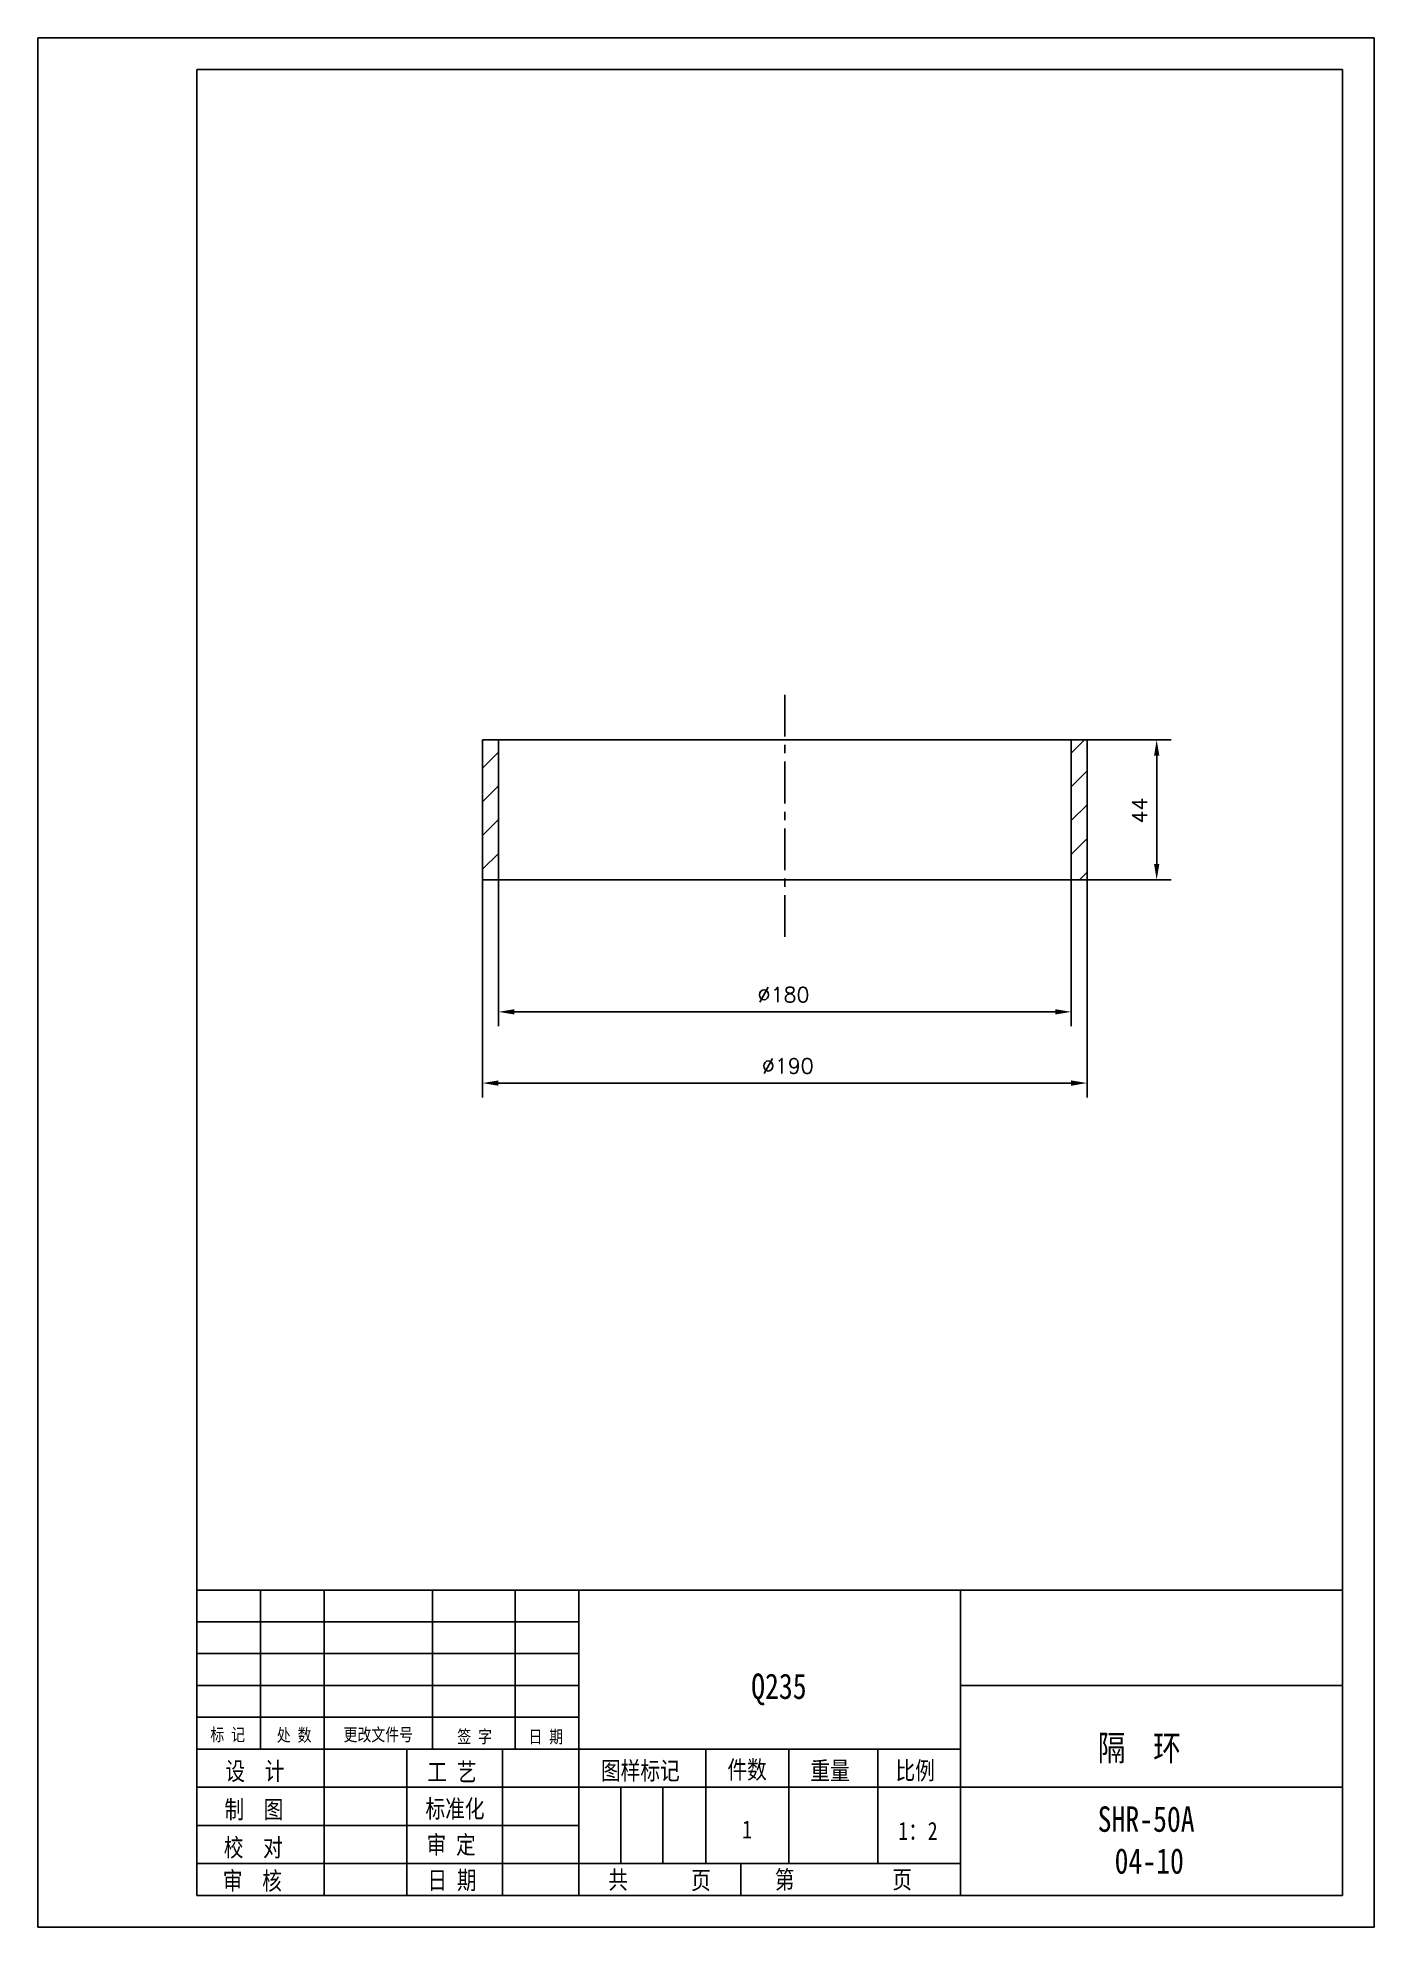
# Model space of a CAD drawing. Extents: x 346 to 766, y 132 to 726.
import ezdxf

# ---------------------------------------------------------------- set-up
doc = ezdxf.new("R2010")
doc.units = 0
doc.header["$LTSCALE"] = 10.5
doc.header["$MEASUREMENT"] = 0
doc.linetypes.add('CENTER', pattern=[2, 1.25, -0.25, 0.25, -0.25])
doc.layers.get('0').update_dxf_attribs({"color": 2, "linetype": 'CONTINUOUS'})
doc.layers.get('DEFPOINTS').update_dxf_attribs({"linetype": 'CONTINUOUS'})
doc.layers.add('PART', color=3, linetype='CONTINUOUS')
doc.layers.add('SMPEN_THICK', color=7, linetype='CONTINUOUS')
doc.styles.add('HZDX', font='', dxfattribs={"width": 0.8, "height": 7.5})
doc.styles.get("Standard").update_dxf_attribs({"font": 'txt.shx', "height": 4.75, "bigfont": 'hzfs.shx'})
doc.styles.get('HZDX').set_extended_font_data('SimSun')
doc.dimstyles.get("Standard").update_dxf_attribs({"dimtxt": 0.18, "dimasz": 0.18, "dimexe": 0.18, "dimexo": 0.0625, "dimgap": 0.09, "dimtad": 0, "dimtih": 1, "dimtoh": 1, "dimdec": 4, "dimzin": 0, "dimdsep": 46, "dimtxsty": 'Standard', "dimcen": 0.09, "dimadec": 0, "dimazin": 0, "dimtfac": 1, "dimtdec": 4, "dimtofl": 0, "dimtmove": 0, "dimatfit": 3, "dimfxl": 1, "dimtolj": 1, "dimtzin": 0, "dimarcsym": 0})

# ---------------------------------------------------------------- blocks, each defined once
blk = doc.blocks.new('*D5')
at = {"color": 2, "linetype": 'ByBlock', "transparency": 16777216}
for p, q in [((485.84, 461.3), (485.84, 392.92)), ((675.84, 461.3), (675.84, 392.92)), ((670.84, 397.42), (490.84, 397.42))]:
    blk.add_line(p, q, dxfattribs=at)
for points in [[(490.84, 398.25), (490.84, 396.58), (485.84, 397.42)], [(670.84, 398.25), (670.84, 396.58), (675.84, 397.42)]]:
    blk.add_solid(points, dxfattribs=at)
at = {"layer": 'DEFPOINTS', "color": 0, "linetype": 'ByBlock', "transparency": 16777216}
for p in [(485.84, 461.3), (675.84, 461.3), (485.84, 397.42)]:
    blk.add_point(p, dxfattribs=at)
at = {"color": 2, "linetype": 'ByBlock', "transparency": 16777216, "insert": (581.77, 402.79), "char_height": 4.75, "attachment_point": 5}
blk.add_mtext('\\A1;∅190', dxfattribs=at)
blk = doc.blocks.new('*D6')
at = {"color": 2, "linetype": 'ByBlock', "transparency": 16777216}
for p, q in [((490.84, 461.3), (490.84, 415.3)), ((670.84, 461.3), (670.84, 415.3)), ((495.84, 419.8), (665.84, 419.8))]:
    blk.add_line(p, q, dxfattribs=at)
for points in [[(495.84, 420.64), (495.84, 418.97), (490.84, 419.8)], [(665.84, 420.64), (665.84, 418.97), (670.84, 419.8)]]:
    blk.add_solid(points, dxfattribs=at)
at = {"layer": 'DEFPOINTS', "color": 0, "linetype": 'ByBlock', "transparency": 16777216}
for p in [(490.84, 461.3), (670.84, 461.3), (670.84, 419.8)]:
    blk.add_point(p, dxfattribs=at)
at = {"color": 2, "linetype": 'ByBlock', "transparency": 16777216, "insert": (580.45, 425.18), "char_height": 4.75, "attachment_point": 5}
blk.add_mtext('\\A1;∅180', dxfattribs=at)
blk = doc.blocks.new('*D7')
at = {"color": 2, "linetype": 'ByBlock', "transparency": 16777216}
for p, q in [((700.84, 505.3), (727.22, 505.3)), ((722.72, 500.3), (722.72, 466.3)), ((700.84, 461.3), (727.22, 461.3))]:
    blk.add_line(p, q, dxfattribs=at)
for points in [[(721.89, 500.3), (723.55, 500.3), (722.72, 505.3)], [(721.89, 466.3), (723.55, 466.3), (722.72, 461.3)]]:
    blk.add_solid(points, dxfattribs=at)
at = {"layer": 'DEFPOINTS', "color": 0, "linetype": 'ByBlock', "transparency": 16777216}
for p in [(700.84, 505.3), (700.84, 461.3), (722.72, 461.3)]:
    blk.add_point(p, dxfattribs=at)
at = {"color": 2, "linetype": 'ByBlock', "transparency": 16777216, "insert": (717.34, 483.06), "char_height": 4.75, "attachment_point": 5, "rotation": 90}
blk.add_mtext('\\A1;44', dxfattribs=at)

msp = doc.modelspace()

# ---------------------------------------------------------------- hatches: boundary and pattern name
at = {"layer": 'SMPEN_THICK'}
h = msp.add_hatch(dxfattribs=at)
h.set_pattern_fill('ANSI31', color=256, scale=60, style=0)
h.paths.add_polyline_path([(675.84456, 461.29614), (675.84456, 505.29614), (670.84456, 505.29614), (670.84456, 461.29614)])
h.paths.add_polyline_path([(485.84456, 505.29614), (485.84456, 461.29614), (490.84456, 461.29614), (490.84456, 505.29614)])

# ---------------------------------------------------------------- linework, layer by layer
at = {"layer": 'PART', "color": 6, "linetype": 'Continuous'}
for p, q in [((346.07807, 726.03438), (766.07807, 726.03438)), ((766.07807, 726.03438), (766.07807, 132.03439)), ((766.07807, 132.03439), (346.07807, 132.03439))]:
    msp.add_line(p, q, dxfattribs=at)
at = {"layer": 'PART', "color": 5, "linetype": 'Continuous'}
for p, q in [((396.07807, 716.03438), (756.07807, 716.03438)), ((756.07807, 716.03438), (756.07807, 142.03439)), ((396.07807, 238.03439), (396.07807, 142.03439)), ((756.07807, 142.03439), (396.07807, 142.03439))]:
    msp.add_line(p, q, dxfattribs=at)
at = {"layer": 'PART', "linetype": 'Continuous'}
for p, q in [((756.07807, 238.03439), (396.07807, 238.03439)), ((416.07807, 238.03439), (416.07807, 188.03439)), ((436.07807, 238.03439), (436.07807, 142.03439)), ((470.07807, 238.03439), (470.07807, 188.03439)), ((496.07807, 238.03439), (496.07807, 188.03439)), ((516.07807, 238.03439), (516.07807, 142.03439)), ((636.07807, 238.03439), (636.07807, 142.03439)), ((756.07807, 208.03439), (636.07807, 208.03439)), ((462.07807, 188.03439), (462.07807, 142.03439)), ((492.07807, 188.03439), (492.07807, 142.03439)), ((556.07807, 188.03439), (556.07807, 152.03439)), ((582.07807, 188.03439), (582.07807, 152.03439)), ((610.07807, 188.03439), (610.07807, 152.03439)), ((529.27807, 176.03439), (529.27807, 152.03439)), ((542.47807, 176.03439), (542.47807, 152.03439)), ((756.07807, 176.03439), (636.07807, 176.03439)), ((567.03363, 152.03439), (567.03363, 142.03439))]:
    msp.add_line(p, q, dxfattribs=at)
at = {"layer": 'SMPEN_THICK', "color": 6}
msp.add_line((346.07807, 132.03439), (346.07807, 726.03438), dxfattribs=at)
at = {"layer": 'SMPEN_THICK', "color": 5}
msp.add_line((396.07807, 238.03439), (396.07807, 716.03438), dxfattribs=at)
at = {"layer": 'SMPEN_THICK', "linetype": 'CENTER'}
msp.add_line((580.84456, 519.46766), (580.84456, 442.71851), dxfattribs=at)
at = {"layer": 'SMPEN_THICK', "color": 4}
for p, q in [((485.84456, 505.29614), (485.84456, 461.29614)), ((485.84456, 505.29614), (675.84456, 505.29614)), ((490.84456, 505.29614), (490.84456, 461.29614)), ((670.84456, 505.29614), (670.84456, 461.29614)), ((675.84456, 505.29614), (675.84456, 461.29614)), ((485.84456, 461.29614), (675.84456, 461.29614))]:
    msp.add_line(p, q, dxfattribs=at)
at = {"layer": 'SMPEN_THICK'}
for p, q in [((516.07807, 228.03439), (396.07807, 228.03439)), ((516.07807, 218.03439), (396.07807, 218.03439)), ((516.07807, 208.03439), (396.07807, 208.03439)), ((516.07807, 198.03439), (396.07807, 198.03439)), ((636.07807, 188.03439), (396.07807, 188.03439)), ((636.07807, 176.03439), (396.07807, 176.03439)), ((516.07807, 164.03439), (396.07807, 164.03439)), ((636.07807, 152.03439), (396.07807, 152.03439))]:
    msp.add_line(p, q, dxfattribs=at)

# ---------------------------------------------------------------- texts
at = {"layer": 'SMPEN_THICK', "style": 'HZDX', "width": 0.8}
for s, height, p in [('Q235', 8, (570.27944, 203.78999)), ('标 记', 4, (400.31172, 190.57546)), ('处 数', 4, (421.19613, 190.44736)), ('更改文件号', 4, (442.17514, 190.57725)), ('签 字', 4, (477.90311, 189.96897)), ('日 期', 4, (500.28076, 189.9254)), ('隔  环', 8, (679.17401, 184.41551)), ('设  计', 5.67, (405.02467, 178.27249)), ('工 艺', 5.67, (468.50815, 178.01377)), ('图样标记', 5.67, (523.07218, 178.41038)), ('件数', 5.67, (562.81417, 178.70762)), ('重量', 5.67, (588.87633, 178.41125)), ('比例', 5.67, (615.64752, 178.44822)), ('制  图', 5.67, (404.72816, 166.20859)), ('标准化', 5.67, (467.91512, 166.43138)), ('SHR-50A', 8, (679.17401, 162.02565)), ('校  对', 5.67, (404.52441, 154.25094)), ('审 定', 5.67, (468.24863, 155.10803)), ('1', 5.67, (567.45391, 159.94133)), ('1：2', 5.67, (616.49835, 159.47149)), ('04-10', 8, (684.494, 148.85515)), ('审  核', 5.67, (404.2279, 143.78522)), ('日 期', 5.67, (468.52065, 143.99467)), ('共', 5.67, (525.3781, 144.0986)), ('页', 5.67, (551.39405, 143.9689)), ('第', 5.67, (577.71338, 144.17255)), ('页', 5.67, (614.64407, 144.17255))]:
    msp.add_text(s, height=height, dxfattribs=at).set_placement(p)

# ---------------------------------------------------------------- dimensions: what is measured, and where the dimension line sits
at = {"layer": 'SMPEN_THICK'}
dim = msp.add_linear_dim(base=(697.71932, 461.29614), p1=(675.84456, 505.29614), p2=(675.84456, 461.29614), angle=90, dimstyle='Standard', override={"dimscale": 2, "dimtxt": 5, "dimasz": 2.5, "dimexe": 2.25, "dimexo": 0, "dimgap": 1.5, "dimtad": 1, "dimtih": 0, "dimtoh": 0, "dimzin": 8, "dimclrd": 2, "dimclre": 2, "dimclrt": 2, "dimtm": 0.115, "dimtfac": 0.66667, "dimtofl": 1, "dimatfit": 1, "dimtvp": 5, "dimtzin": 8}, dxfattribs=at)
dim.commit()
dim.dimension.update_dxf_attribs({"geometry": '*D7', "text_midpoint": (697.71932, 483.0612), "dimtype": 160, "insert": (-25, 0)})
for base, p1, p2, picture, middle in [((485.84456, 397.41629), (675.84456, 461.29614), (485.84456, 461.29614), '*D5', (581.76891, 397.41629)), ((670.84456, 419.80366), (490.84456, 461.29614), (670.84456, 461.29614), '*D6', (580.45124, 419.80366))]:
    dim = msp.add_linear_dim(base=base, p1=p1, p2=p2, text='%%c<>', dimstyle='Standard', override={"dimscale": 2, "dimtxt": 5, "dimasz": 2.5, "dimexe": 2.25, "dimexo": 0, "dimgap": 1.5, "dimtad": 1, "dimtih": 0, "dimtoh": 0, "dimzin": 8, "dimclrd": 2, "dimclre": 2, "dimclrt": 2, "dimtm": 0.115, "dimtfac": 0.66667, "dimtofl": 1, "dimatfit": 1, "dimtvp": 5, "dimtzin": 8}, dxfattribs=at)
    dim.commit()
    dim.dimension.update_dxf_attribs({"geometry": picture, "text_midpoint": middle, "dimtype": 160})

doc.saveas('drawing.dxf')
